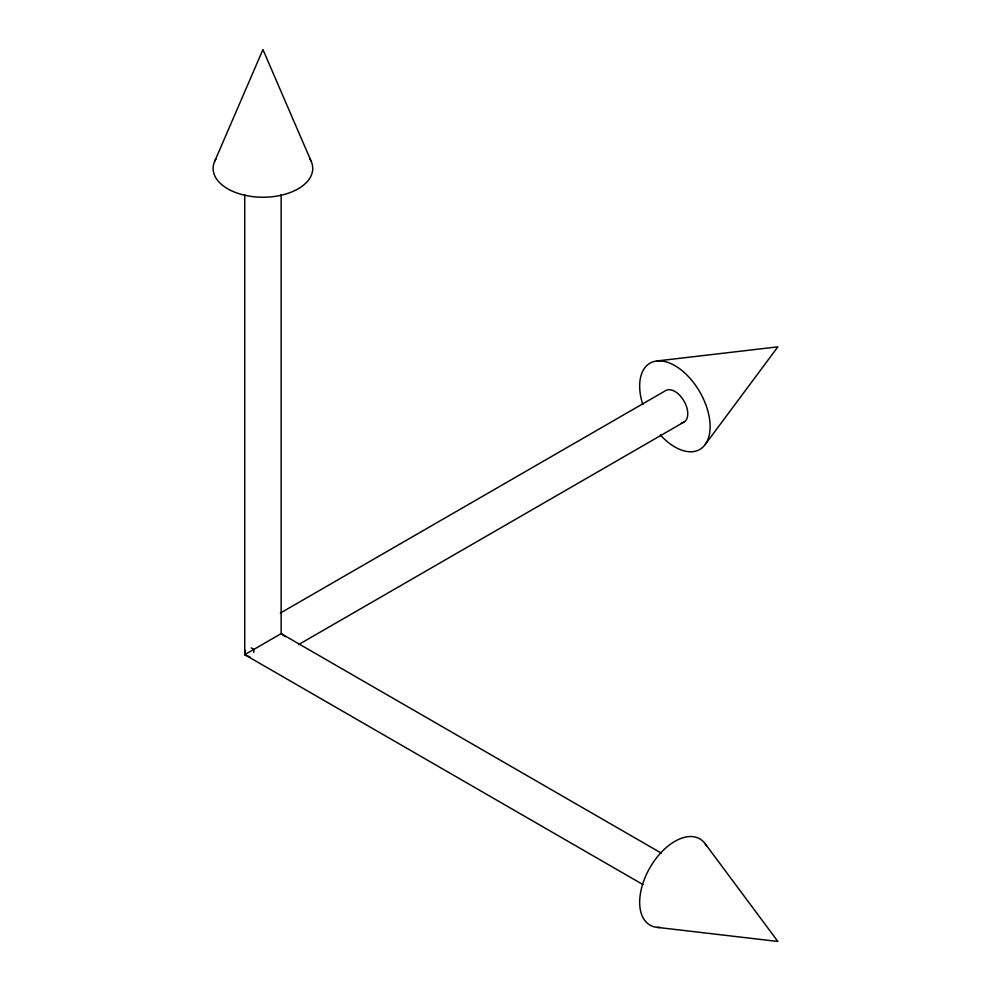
<?xml version="1.0" encoding="UTF-8"?>
<svg xmlns="http://www.w3.org/2000/svg" width="991" height="991" viewBox="0 0 991 991"><rect width="100%" height="100%" fill="white"/><g stroke="black" fill="none" stroke-linecap="round" stroke-linejoin="round"><path stroke-width="1.49" d="M643.035 884.616L244.727 654.667L245.198 650.319M214.824 161.025L262.937 49.55L311.05 161.025M705.394 444.265L777.873 346.85L657.281 360.922M280.329 613.082L665.779 390.553A18.21 10.517 60 0 1 685.103 403.164A18.21 10.517 60 0 1 681.325 422.909M244.727 194.744L244.727 654.667L281.147 633.645L661.232 853.09M298.539 644.621L683.988 422.079M657.281 927.378L777.873 941.45L705.394 844.047M244.727 654.667L250.066 657.021M251.169 647.866L253.832 649.402L253.832 652.487M285.235 636.717L281.147 633.645L281.147 194.744M309.749 158.647A49.81 28.764 0 0 1 262.937 197.234A49.81 28.764 0 0 1 216.125 158.647M642.812 404.588A49.81 28.764 60 0 1 669.904 363.177A49.81 28.764 60 0 1 709.754 432.2A49.81 28.764 60 0 1 660.34 434.962M659.994 927.44A49.81 28.764 -60 0 1 649.985 867.608A49.81 28.764 -60 0 1 706.806 846.364"/></g></svg>
